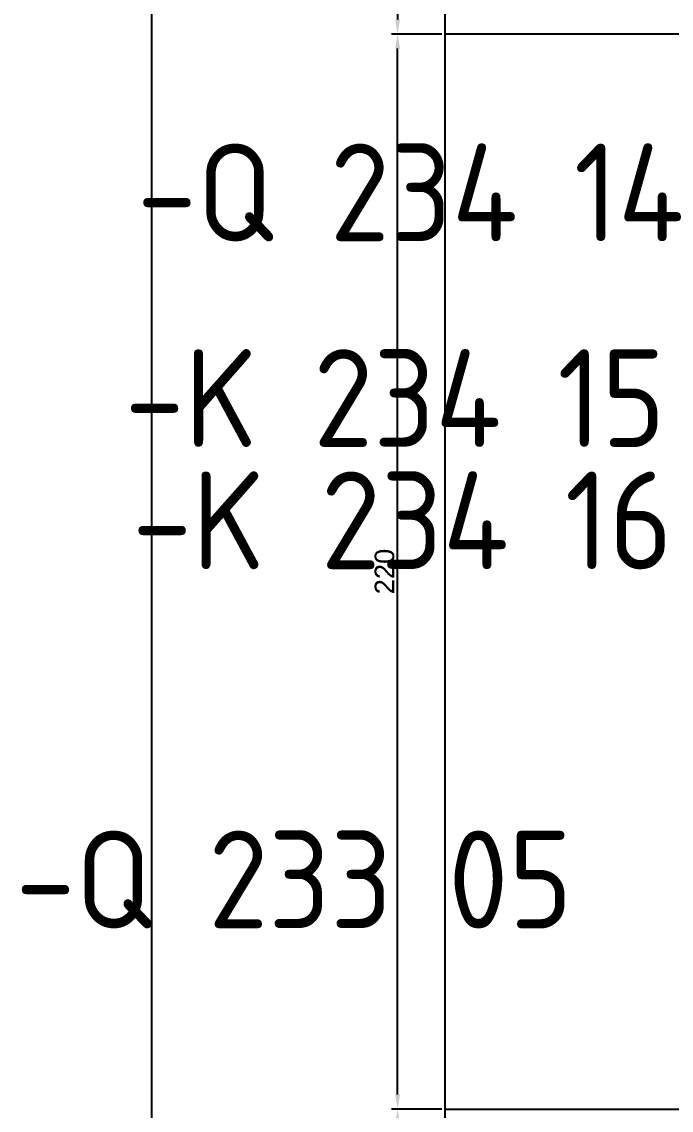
# Model space of a CAD drawing. Header units: millimetres. Extents: x 37984 to 70752, y 14140 to 37584.
# Drawn here: x 45263.9 to 45396.8, y 23439.2 to 23661.9 of the extents above; entities that cross this region are included whole.
import ezdxf
from ezdxf.enums import TextEntityAlignment as Align

# ---------------------------------------------------------------- set-up
doc = ezdxf.new("R2010")
doc.units = ezdxf.units.MM
doc.layers.add('! NO PLOT !', color=7, linetype='Continuous', true_color=0xff75dd, plot=False)
doc.layers.add('000-PI-Oprema', color=30, linetype='Continuous', lineweight=5)
for name, color, linetype in [('000-PI-ORMAR', 2, 'Continuous'), ('000-PI_TEXT', 7, 'Continuous'), ('002-PI-Kabelska kanalica', 150, 'Continuous')]:
    doc.layers.add(name, color=color, linetype=linetype)
doc.styles.add('PI0', font='isocpeur.ttf', dxfattribs={"width": 0.9})
doc.styles.get("Standard").update_dxf_attribs({"font": 'arial.ttf'})
doc.dimstyles.new('ISO-25', dxfattribs={"dimtxt": 4, "dimasz": 3, "dimexe": 1.25, "dimexo": 0.625, "dimtad": 1, "dimtxsty": 'Standard', "dimcen": 3, "dimadec": 0, "dimazin": 0, "dimtfac": 1, "dimtmove": 0, "dimatfit": 3, "dimfxl": 1, "dimarcsym": 0})

# ---------------------------------------------------------------- blocks, each defined once
blk = doc.blocks.new('8606.000_montažna')
at = {"layer": '000-PI-ORMAR'}
blk.add_line((50683.39, 38449.42), (50683.39, 36559.42), dxfattribs=at)
blk = doc.blocks.new('*U744')
at = {"layer": '002-PI-Kabelska kanalica'}
for p, q in [((-20, -100), (-20, 470)), ((20, -100), (20, 470)), ((-20, -100), (20, -100))]:
    blk.add_line(p, q, dxfattribs=at)
blk = doc.blocks.new('*D846')
at = {"layer": '! NO PLOT !', "color": 0, "lineweight": -2, "ltscale": 0.25, "transparency": 16777216}
for p, q in [((45349.86, 23699.4), (45339.57, 23699.4)), ((45340.82, 23696.4), (45340.82, 23662.4)), ((45349.86, 23659.4), (45339.57, 23659.4))]:
    blk.add_line(p, q, dxfattribs=at)
at = {"layer": '! NO PLOT !', "color": 0, "ltscale": 0.25, "transparency": 16777216}
for points in [[(45340.32, 23696.4), (45341.32, 23696.4), (45340.82, 23699.4)], [(45340.32, 23662.4), (45341.32, 23662.4), (45340.82, 23659.4)]]:
    blk.add_solid(points, dxfattribs=at)
at = {"layer": 'Defpoints', "color": 0, "ltscale": 0.25, "transparency": 16777216}
for p in [(45350.48, 23699.4), (45340.82, 23659.4), (45350.48, 23659.4)]:
    blk.add_point(p, dxfattribs=at)
at = {"layer": '! NO PLOT !', "color": 0, "ltscale": 0.25, "transparency": 16777216, "insert": (45338.15, 23679.4), "char_height": 4, "attachment_point": 5, "rotation": 90}
blk.add_mtext('40', dxfattribs=at)
blk = doc.blocks.new('*D840')
at = {"layer": '! NO PLOT !', "color": 0, "lineweight": -2, "ltscale": 0.25, "transparency": 16777216}
for p, q in [((45349.86, 23659.4), (45339.57, 23659.4)), ((45340.82, 23442.4), (45340.82, 23656.4)), ((45349.86, 23439.4), (45339.57, 23439.4))]:
    blk.add_line(p, q, dxfattribs=at)
at = {"layer": '! NO PLOT !', "color": 0, "ltscale": 0.25, "transparency": 16777216}
for points in [[(45340.32, 23656.4), (45341.32, 23656.4), (45340.82, 23659.4)], [(45340.32, 23442.4), (45341.32, 23442.4), (45340.82, 23439.4)]]:
    blk.add_solid(points, dxfattribs=at)
at = {"layer": 'Defpoints', "color": 0, "ltscale": 0.25, "transparency": 16777216}
for p in [(45340.82, 23659.4), (45350.48, 23659.4), (45350.48, 23439.4)]:
    blk.add_point(p, dxfattribs=at)
at = {"layer": '! NO PLOT !', "color": 0, "ltscale": 0.25, "transparency": 16777216, "insert": (45338.15, 23549.4), "char_height": 4, "attachment_point": 5, "rotation": 90}
blk.add_mtext('220', dxfattribs=at)
blk = doc.blocks.new('*D847')
at = {"layer": '! NO PLOT !', "color": 0, "lineweight": -2, "ltscale": 0.25, "transparency": 16777216}
for p, q in [((45349.86, 23439.4), (45339.57, 23439.4)), ((45340.82, 23436.4), (45340.82, 23402.4)), ((45349.86, 23399.4), (45339.57, 23399.4))]:
    blk.add_line(p, q, dxfattribs=at)
at = {"layer": '! NO PLOT !', "color": 0, "ltscale": 0.25, "transparency": 16777216}
for points in [[(45340.32, 23436.4), (45341.32, 23436.4), (45340.82, 23439.4)], [(45340.32, 23402.4), (45341.32, 23402.4), (45340.82, 23399.4)]]:
    blk.add_solid(points, dxfattribs=at)
at = {"layer": 'Defpoints', "color": 0, "ltscale": 0.25, "transparency": 16777216}
for p in [(45350.48, 23439.4), (45340.82, 23399.4), (45350.48, 23399.4)]:
    blk.add_point(p, dxfattribs=at)
at = {"layer": '! NO PLOT !', "color": 0, "ltscale": 0.25, "transparency": 16777216, "insert": (45338.15, 23419.4), "char_height": 4, "attachment_point": 5, "rotation": 90}
blk.add_mtext('40', dxfattribs=at)
blk = doc.blocks.new('*U1077')
at = {"layer": '002-PI-Kabelska kanalica'}
for p, q in [((-20, -100), (-20, 1510)), ((40, -100), (40, 1510))]:
    blk.add_line(p, q, dxfattribs=at)

msp = doc.modelspace()

# ---------------------------------------------------------------- linework, layer by layer
at = {"layer": '! NO PLOT !', "ltscale": 0.25}
msp.add_line((45350.483, 23659.404), (45350.483, 23439.404), dxfattribs=at)

# ---------------------------------------------------------------- block references
for name, p, rotation in [('*U1077', (45330.483, 24339.404), 180), ('*U744', (45450.483, 23679.404), 270), ('*U744', (45450.483, 23419.404), 270)]:
    msp.add_blockref(name, p, dxfattribs=dict(rotation=rotation))
at = {"layer": '000-PI-Oprema'}
msp.add_blockref('8606.000_montažna', (-5392.912, -13740.014), dxfattribs=at)

# ---------------------------------------------------------------- texts
at = {"layer": '000-PI_TEXT', "style": 'PI0', "width": 0.9}
for s, p in [('-Q 234 14', (45343.462, 23627.001)), ('-K 234 15', (45340.297, 23584.91)), ('-K 234 16', (45341.801, 23559.891)), ('-Q 233 05', (45319.625, 23486.407))]:
    msp.add_text(s, height=20, dxfattribs=at).set_placement(p, align=Align.MIDDLE)

# ---------------------------------------------------------------- dimensions: what is measured, and where the dimension line sits
at = {"layer": '! NO PLOT !', "ltscale": 0.25}
for base, p1, p2, picture, middle in [((45340.82, 23659.404), (45350.483, 23699.404), (45350.483, 23659.404), '*D846', (45338.153, 23679.404)), ((45340.82, 23659.404), (45350.483, 23439.404), (45350.483, 23659.404), '*D840', (45338.153, 23549.404)), ((45340.82, 23399.404), (45350.483, 23439.404), (45350.483, 23399.404), '*D847', (45338.153, 23419.404))]:
    dim = msp.add_linear_dim(base=base, p1=p1, p2=p2, angle=90, dimstyle='ISO-25', dxfattribs=at)
    dim.commit()
    dim.dimension.update_dxf_attribs({"geometry": picture, "text_midpoint": middle})

doc.saveas('drawing.dxf')
